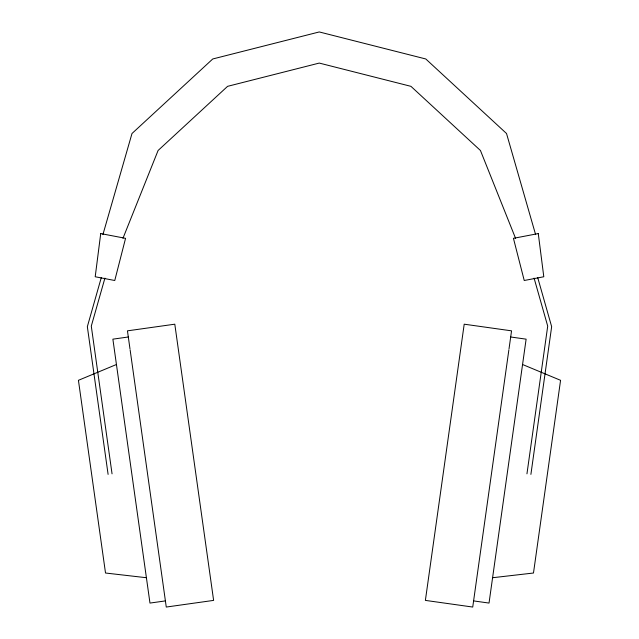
<?xml version="1.0" encoding="UTF-8"?>
<svg xmlns="http://www.w3.org/2000/svg" width="639" height="639" viewBox="0 0 639 639"><rect width="100%" height="100%" fill="white"/><g stroke="black" fill="none" stroke-linecap="round" stroke-linejoin="round"><path stroke-width="0.96" d="M508.884 349.789L472.732 607.05L425.382 600.396L464.202 324.189L511.551 330.842L509.027 348.806M526.951 473.842L547.711 326.122L534.076 278.109M530.897 474.394L551.657 326.673L537.742 277.701M101.258 277.701L87.343 326.673L108.103 474.394M104.924 278.109L91.289 326.122L112.049 473.842M102.911 234.609L131.993 133.511L212.747 58.972L319.26 31.95L425.782 58.972L506.527 133.511L535.61 234.609M122.968 238.291L158.089 150.492L227.588 86.337L319.26 63.077L410.941 86.337L480.44 150.492L515.553 238.291M116.442 364.502L78.429 380.309L105.515 573.015L146.411 577.728M128.311 336.993L112.879 339.157L149.973 603.072L165.405 600.908M492.589 577.728L533.485 573.015L560.571 380.309L522.558 364.502M510.689 336.993L526.121 339.157L489.027 603.072L473.595 600.908M129.973 348.806L127.449 330.842L174.798 324.189L213.618 600.396L166.268 607.05L130.116 349.789M100.722 233.578L95.203 276.759L114.764 280.497L125.563 238.331L100.722 233.578M538.278 233.578L513.436 238.331L524.236 280.497L543.797 276.759L538.278 233.578"/></g></svg>
